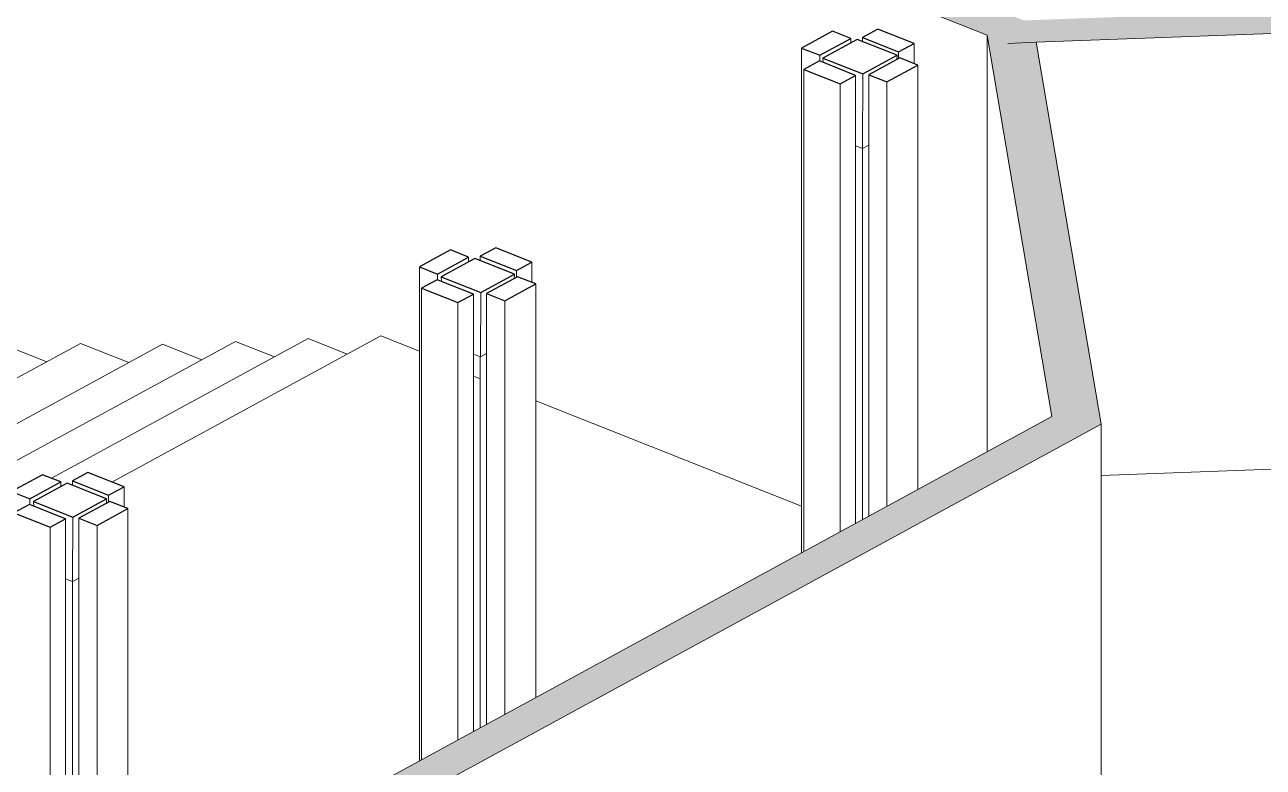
# Model space of a CAD drawing. Header units: millimetres. Extents: x -44545 to 51785, y -22696 to 32686.
# Drawn here: x 6051 to 11235, y -3683 to -573 of the extents above; entities that cross this region are included whole.
import ezdxf

# ---------------------------------------------------------------- set-up
doc = ezdxf.new("R2010")
doc.units = ezdxf.units.MM
for name, color, linetype, lineweight in [('A-FLOR', 192, 'Continuous', 9), ('A-GENM', 13, 'Continuous', 9), ('A-WALL', 113, 'Continuous', 9), ('A-WALL-PATT', 111, 'Continuous', 25), ('S-FNDN', 32, 'Continuous', 9)]:
    doc.layers.add(name, color=color, linetype=linetype, lineweight=lineweight)

# ---------------------------------------------------------------- blocks, each defined once
blk = doc.blocks.new('Family8 - COLUMN 2-239411-3D Section 3')
at = {"layer": 'A-GENM', "lineweight": 25}
for p, q in [((9432.2, -599.5), (9302.6, -670.1)), ((9508.3, -629.7), (9432.2, -599.5)), ((9622, -590.4), (9557.1, -625.8)), ((9773.8, -650.7), (9622, -590.4)), ((9302.6, -670.1), (9378.6, -700.3)), ((9378.6, -700.3), (9508.3, -629.7)), ((9535, -634.2), (9392.3, -711.9)), ((9702.2, -700.6), (9535, -634.2)), ((9557.1, -625.8), (9708.9, -686.1)), ((9708.9, -686.1), (9773.8, -650.7)), ((9377.1, -724.3), (9312.2, -759.6)), ((9529, -784.6), (9377.1, -724.3)), ((9392.3, -711.9), (9559.4, -778.3)), ((9559.4, -778.3), (9702.2, -700.6)), ((9713.8, -711.3), (9584.1, -782)), ((9789.8, -741.5), (9713.8, -711.3)), ((9312.2, -759.6), (9464, -819.9)), ((9660.2, -812.2), (9789.8, -741.5)), ((9464, -819.9), (9529, -784.6)), ((9584.1, -782), (9660.2, -812.2))]:
    blk.add_line(p, q, dxfattribs=at)
at = {"layer": 'A-GENM'}
for p, q in [((9302.6, -670.1), (9302.6, -2784.6)), ((9508.3, -629.7), (9508.3, -648.7)), ((9557.1, -625.8), (9557.1, -642.9)), ((9773.8, -735.2), (9773.8, -650.7)), ((9378.6, -700.3), (9378.6, -724.9)), ((9392.3, -711.9), (9393.1, -730.6)), ((9701.4, -718.1), (9702.2, -700.6)), ((9708.9, -686.1), (9708.9, -714)), ((9312.2, -2779.3), (9312.2, -759.6)), ((9789.8, -741.5), (9789.8, -2519.1)), ((9464, -819.9), (9464, -2696.6)), ((9529, -784.6), (9529, -2661.2)), ((9558.3, -1091.3), (9559.4, -778.3)), ((9584.1, -782), (9584.1, -2631.2)), ((9660.2, -2589.7), (9660.2, -812.2)), ((9558.3, -1091.3), (9529, -1079.6)), ((9584.1, -1077.2), (9558.3, -1091.3)), ((9557.1, -1090.8), (9557.1, -2645.9))]:
    blk.add_line(p, q, dxfattribs=at)
blk = doc.blocks.new('Family8 - COLUMN-233949-3D Section 3')
at = {"layer": 'A-GENM', "lineweight": 25}
for p, q in [((7832.7, -1516), (7703, -1586.6)), ((7779.1, -1616.8), (7908.7, -1546.2)), ((7935.6, -1551.5), (7794.6, -1628.3)), ((7908.7, -1546.2), (7832.7, -1516)), ((8100.6, -1617.1), (7935.6, -1551.5)), ((8022.4, -1506.9), (7957.5, -1542.2)), ((7957.5, -1542.2), (8109.3, -1602.5)), ((8174.3, -1567.2), (8022.4, -1506.9)), ((7703, -1586.6), (7779.1, -1616.8)), ((8109.3, -1602.5), (8174.3, -1567.2)), ((7777.5, -1640.7), (7712.6, -1676.1)), ((7929.4, -1701), (7777.5, -1640.7)), ((7794.6, -1628.3), (7959.7, -1693.9)), ((7959.7, -1693.9), (8100.6, -1617.1)), ((8114.2, -1627.8), (7984.6, -1698.4)), ((8060.6, -1728.6), (8190.3, -1658)), ((8190.3, -1658), (8114.2, -1627.8)), ((7712.6, -1676.1), (7864.5, -1736.4)), ((7864.5, -1736.4), (7929.4, -1701)), ((7984.6, -1698.4), (8060.6, -1728.6))]:
    blk.add_line(p, q, dxfattribs=at)
at = {"layer": 'A-GENM'}
for p, q in [((7908.7, -1546.2), (7908.7, -1566.2)), ((7957.5, -1542.2), (7957.5, -1560.2)), ((7703, -1586.6), (7703, -3656)), ((8109.3, -1602.5), (8109.3, -1630.4)), ((8174.3, -1651.6), (8174.3, -1567.2)), ((7779.1, -1616.8), (7779.1, -1641.3)), ((7794.6, -1628.3), (7795.5, -1647.8)), ((8099.8, -1635.6), (8100.6, -1617.1)), ((8190.3, -1658), (8190.3, -3390.6)), ((7712.6, -3650.8), (7712.6, -1676.1)), ((7929.4, -1701), (7929.4, -3532.7)), ((7958.8, -1963.5), (7959.7, -1693.9)), ((7984.6, -1698.4), (7984.6, -3502.6)), ((7864.5, -1736.4), (7864.5, -3568)), ((8060.6, -3461.2), (8060.6, -1728.6)), ((7958.8, -1963.5), (7929.4, -1951.8)), ((7957.5, -1962.9), (7957.5, -3517.4)), ((7984.6, -1949.4), (7958.8, -1963.5))]:
    blk.add_line(p, q, dxfattribs=at)
blk = doc.blocks.new('Family8 - COLUMN-V130-3D Section 3')
at = {"layer": 'A-GENM', "lineweight": 25}
for p, q in [((6125.8, -2457.1), (5996.2, -2527.7)), ((6072.2, -2557.9), (6201.9, -2487.3)), ((6201.9, -2487.3), (6125.8, -2457.1)), ((6315.6, -2448), (6250.7, -2483.3)), ((6250.7, -2483.3), (6402.5, -2543.6)), ((6467.4, -2508.3), (6315.6, -2448)), ((5996.2, -2527.7), (6072.2, -2557.9)), ((6228.7, -2492.6), (6087.8, -2569.4)), ((6393.8, -2558.2), (6228.7, -2492.6)), ((6402.5, -2543.6), (6467.4, -2508.3)), ((6070.7, -2581.8), (6005.8, -2617.2)), ((6222.6, -2642.1), (6070.7, -2581.8)), ((6087.8, -2569.4), (6252.9, -2635)), ((6252.9, -2635), (6393.8, -2558.2)), ((6407.4, -2568.9), (6277.7, -2639.5)), ((6483.4, -2599.1), (6407.4, -2568.9)), ((6005.8, -2617.2), (6157.6, -2677.5)), ((6157.6, -2677.5), (6222.6, -2642.1)), ((6277.7, -2639.5), (6353.8, -2669.7)), ((6353.8, -2669.7), (6483.4, -2599.1))]:
    blk.add_line(p, q, dxfattribs=at)
at = {"layer": 'A-GENM'}
for p, q in [((6201.9, -2487.3), (6201.9, -2507.3)), ((6250.7, -2483.3), (6250.7, -2501.3)), ((5996.2, -2527.7), (5996.2, -4412.3)), ((6467.4, -2592.7), (6467.4, -2508.3)), ((6072.2, -2557.9), (6072.2, -2582.4)), ((6087.8, -2569.4), (6088.7, -2588.9)), ((6393, -2576.7), (6393.8, -2558.2)), ((6402.5, -2543.6), (6402.5, -2571.5)), ((6005.8, -4411.9), (6005.8, -2617.2)), ((6222.6, -2642.1), (6222.6, -4404)), ((6251.9, -2904.6), (6252.9, -2635)), ((6277.7, -2639.5), (6277.7, -4401.9)), ((6483.4, -2599.1), (6483.4, -4320.4)), ((6157.6, -2677.5), (6157.6, -4406.3)), ((6353.8, -4391), (6353.8, -2669.7)), ((6251.9, -2904.6), (6222.6, -2892.9)), ((6277.7, -2890.5), (6251.9, -2904.6)), ((6250.7, -2904.1), (6250.7, -4402.9))]:
    blk.add_line(p, q, dxfattribs=at)

msp = doc.modelspace()

# ---------------------------------------------------------------- hatches: boundary and pattern name
at = {"layer": 'A-WALL-PATT', "lineweight": 9}
for points in [[(10166, -650.4), (10448, -640), (988.2, 3116.7), (1010.4, 2985.5), (10144.9, -642)], [(10448, -640), (22550.2, -196.1), (22733.9, -96), (10232.9, -554.6)], [(10372.5, -2345), (10556.1, -2244.9), (10285, -646), (10166, -650.4), (10079.3, -616), (10350.2, -2213.8)], [(6154.2, -4499.8), (6436.1, -4489.4), (10372.5, -2345), (10350.2, -2213.8), (6195.5, -4477.3)]]:
    msp.add_hatch(color=256, dxfattribs=at).paths.add_polyline_path(points, flags=0)

# ---------------------------------------------------------------- linework, layer by layer
at = {"layer": 'A-FLOR'}
for p, q in [((6143.2, -1983.8), (4506.5, -1333.8)), ((22454.9, -2023.9), (10556.1, -2460.4))]:
    msp.add_line(p, q, dxfattribs=at)
at = {"layer": 'A-WALL', "color": 1, "lineweight": 18}
for p, q in [((828.7, 3057.7), (10079.3, -616)), ((10285, -646), (22454.9, -199.6)), ((10079.3, -616), (10350.2, -2213.8)), ((10556.1, -2244.9), (10285, -646)), ((10350.2, -2213.8), (6337.8, -4399.7)), ((6436.1, -4489.4), (10556.1, -2244.9))]:
    msp.add_line(p, q, dxfattribs=at)
at = {"layer": 'A-WALL'}
for p, q in [((10079.3, -616), (10079.3, -2361.4)), ((10166, -650.4), (10285, -646)), ((10556.1, -2244.9), (10556.1, -4069.3))]:
    msp.add_line(p, q, dxfattribs=at)
at = {"layer": 'S-FNDN'}
for p, q in [((6284.2, -1907), (4606.7, -2820.8)), ((6628.6, -1911), (4636.5, -2996.3)), ((6932.9, -1899), (4660.3, -3137)), ((7237.1, -1887), (6163.3, -2472)), ((6487.7, -1987.8), (6284.2, -1907)), ((7541.3, -1875), (6416.2, -2487.9)), ((6791.9, -1975.8), (6628.6, -1911)), ((7096.1, -1963.8), (6932.9, -1899)), ((7400.3, -1951.8), (7237.1, -1887)), ((7703, -1939.3), (7541.3, -1875)), ((7957.5, -2055.2), (7929.4, -2044)), ((9302.6, -2589.3), (8190.3, -2147.6))]:
    msp.add_line(p, q, dxfattribs=at)

# ---------------------------------------------------------------- block references
at = {"layer": 'A-GENM'}
for name in ['Family8 - COLUMN 2-239411-3D Section 3', 'Family8 - COLUMN-233949-3D Section 3', 'Family8 - COLUMN-V130-3D Section 3']:
    msp.add_blockref(name, (0, 0), dxfattribs=at)

doc.saveas('drawing.dxf')
